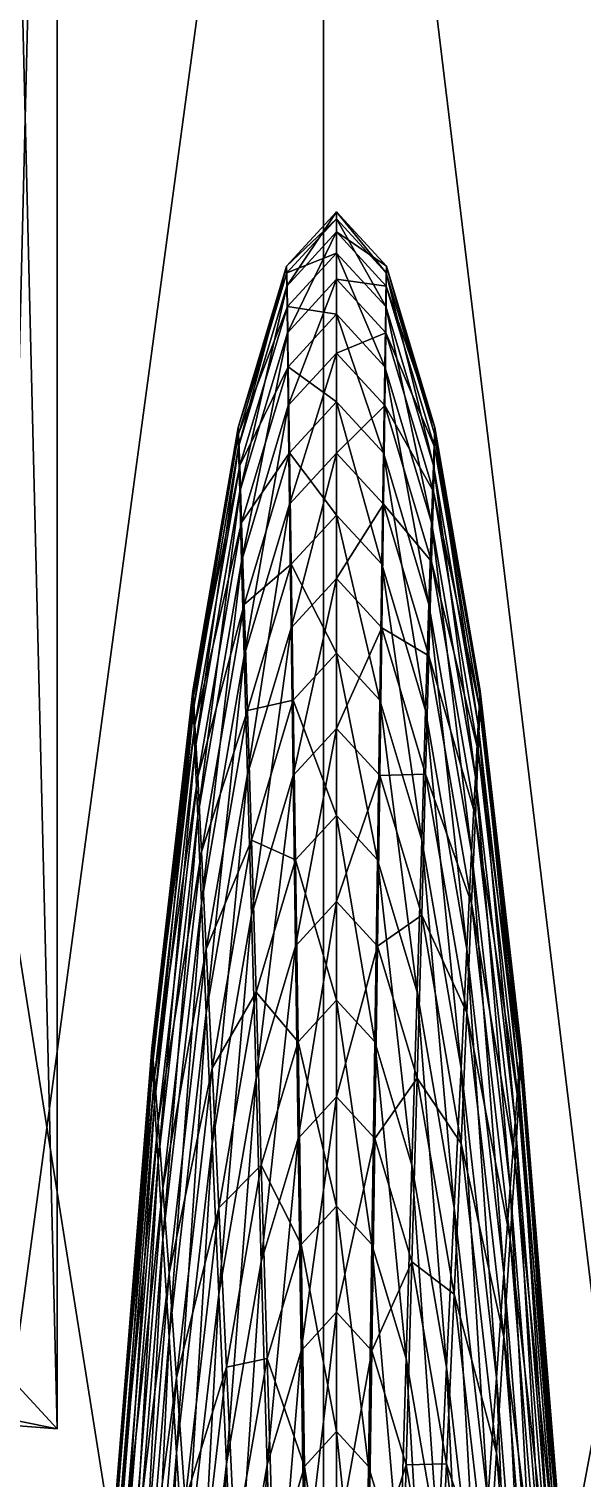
# Model space of a CAD drawing. Header units: metres. Extents: x -0.81 to 0.81, y -1.09 to 0.9.
# Drawn here: x -0.0681 to 0.0597, y 0.2802 to 0.6147 of the extents above; entities that cross this region are included whole.
import ezdxf

# ---------------------------------------------------------------- set-up
doc = ezdxf.new("R2010")
doc.units = ezdxf.units.M

msp = doc.modelspace()

# ---------------------------------------------------------------- linework, layer by layer
at = {"layer": 'Prism'}
for points in [[(-0.07602, 0.88169, 0.0181), (-0.06152, 0.89645, 0.00035), (-0.06152, 0.29149, 0.00035)], [(-0.06152, 0.89645, 0.00035), (-0.07602, 0.30716, -0.0174), (-0.06152, 0.29149, 0.00035)], [(-0.06152, 0.89645, 0.00035), (-0.07602, 0.88169, -0.0174), (-0.07602, 0.30716, -0.0174)], [(-0.07602, 0.88169, 0.0181), (-0.06152, 0.29149, 0.00035), (-0.07602, 0.30716, 0.0181)], [(-0.06152, 0.29149, 0.00035), (-0.17922, 0.3152, -0.0174), (-0.18124, 0.30081, 0.00035)], [(-0.06152, 0.29149, 0.00035), (-0.07602, 0.30716, -0.0174), (-0.17922, 0.3152, -0.0174)], [(-0.07602, 0.30716, 0.0181), (-0.06152, 0.29149, 0.00035), (-0.18124, 0.30081, 0.00035)]]:
    msp.add_3dface(points, dxfattribs=at)
at = {"layer": 'Pyramid'}
for points in [[(-0.11849, -0.04209, 0.23604), (-0.16438, 0.8335, 0.26784), (0, 0.8335, 0.29078)], [(0, -0.04209, 0), (-0.13886, 0.8335, 0), (-0.1001, -0.04209, 0)], [(0, -0.04209, 0), (0, 0.8335, 0), (-0.13886, 0.8335, 0)], [(-0.11849, -0.04209, 0.23604), (0, 0.8335, 0.29078), (0, -0.04209, 0.25627)], [(0.10623, -0.04209, 0), (0, 0.8335, 0), (0, -0.04209, 0)], [(0.10623, -0.04209, 0), (0.14736, 0.8335, 0), (0, 0.8335, 0)], [(0, -0.04209, 0.25627), (0.16437, 0.8335, 0.26784), (0.11849, -0.04209, 0.23604)], [(0, -0.04209, 0.25627), (0, 0.8335, 0.29078), (0.16437, 0.8335, 0.26784)]]:
    msp.add_3dface(points, dxfattribs=at)
at = {"layer": 'Sphere'}
for points in [[(-0.00849, 0.55531, 0.21838), (-0.00853, 0.55991, 0.20432), (0.003, 0.57245, 0.20564)], [(-0.00853, 0.55991, 0.20432), (0.003, 0.57082, 0.19092), (0.003, 0.57245, 0.20564)], [(-0.00849, 0.55531, 0.21838), (0.003, 0.57245, 0.20564), (0.003, 0.5678, 0.21969)], [(0.003, 0.5678, 0.21969), (0.003, 0.57245, 0.20564), (0.01453, 0.55991, 0.20432)], [(0.003, 0.57245, 0.20564), (0.01449, 0.55833, 0.1896), (0.01453, 0.55991, 0.20432)], [(0.003, 0.57245, 0.20564), (0.003, 0.57082, 0.19092), (0.01449, 0.55833, 0.1896)], [(-0.00853, 0.55991, 0.20432), (-0.00849, 0.55833, 0.1896), (0.003, 0.57082, 0.19092)], [(-0.00849, 0.55833, 0.1896), (0.003, 0.56293, 0.17565), (0.003, 0.57082, 0.19092)], [(0.003, 0.57082, 0.19092), (0.01435, 0.55058, 0.17435), (0.01449, 0.55833, 0.1896)], [(0.003, 0.57082, 0.19092), (0.003, 0.56293, 0.17565), (0.01435, 0.55058, 0.17435)], [(-0.00836, 0.54455, 0.23169), (-0.00849, 0.55531, 0.21838), (0.003, 0.5678, 0.21969)], [(-0.00836, 0.54455, 0.23169), (0.003, 0.5678, 0.21969), (0.003, 0.5569, 0.23299)], [(0.003, 0.5569, 0.23299), (0.003, 0.5678, 0.21969), (0.01449, 0.55531, 0.21838)], [(0.003, 0.5678, 0.21969), (0.01453, 0.55991, 0.20432), (0.01449, 0.55531, 0.21838)], [(-0.00849, 0.55833, 0.1896), (-0.00836, 0.55058, 0.17435), (0.003, 0.56293, 0.17565)], [(-0.00836, 0.55058, 0.17435), (0.003, 0.54882, 0.15995), (0.003, 0.56293, 0.17565)], [(0.003, 0.56293, 0.17565), (0.01414, 0.5367, 0.15868), (0.01435, 0.55058, 0.17435)], [(0.003, 0.56293, 0.17565), (0.003, 0.54882, 0.15995), (0.01414, 0.5367, 0.15868)], [(-0.01962, 0.51821, 0.21448), (-0.01971, 0.52267, 0.2004), (-0.00853, 0.55991, 0.20432)], [(-0.01971, 0.52267, 0.2004), (-0.00849, 0.55833, 0.1896), (-0.00853, 0.55991, 0.20432)], [(-0.01962, 0.51821, 0.21448), (-0.00853, 0.55991, 0.20432), (-0.00849, 0.55531, 0.21838)], [(0.01449, 0.55531, 0.21838), (0.01453, 0.55991, 0.20432), (0.02571, 0.52267, 0.2004)], [(0.01453, 0.55991, 0.20432), (0.01449, 0.55833, 0.1896), (0.02562, 0.52123, 0.1857)], [(0.01453, 0.55991, 0.20432), (0.02562, 0.52123, 0.1857), (0.02571, 0.52267, 0.2004)], [(-0.01971, 0.52267, 0.2004), (-0.01962, 0.52123, 0.1857), (-0.00849, 0.55833, 0.1896)], [(-0.01962, 0.52123, 0.1857), (-0.00836, 0.55058, 0.17435), (-0.00849, 0.55833, 0.1896)], [(-0.01937, 0.50787, 0.22783), (-0.01962, 0.51821, 0.21448), (-0.00849, 0.55531, 0.21838)], [(-0.01937, 0.50787, 0.22783), (-0.00849, 0.55531, 0.21838), (-0.00836, 0.54455, 0.23169)], [(-0.00814, 0.52772, 0.24413), (-0.00836, 0.54455, 0.23169), (0.003, 0.5569, 0.23299)], [(-0.00814, 0.52772, 0.24413), (0.003, 0.5569, 0.23299), (0.003, 0.53984, 0.24541)], [(0.003, 0.53984, 0.24541), (0.003, 0.5569, 0.23299), (0.01435, 0.54455, 0.23169)], [(0.003, 0.5569, 0.23299), (0.01449, 0.55531, 0.21838), (0.01435, 0.54455, 0.23169)], [(0.01449, 0.55833, 0.1896), (0.01435, 0.55058, 0.17435), (0.02536, 0.5139, 0.1705)], [(0.01435, 0.54455, 0.23169), (0.01449, 0.55531, 0.21838), (0.02562, 0.51821, 0.21448)], [(0.01449, 0.55833, 0.1896), (0.02536, 0.5139, 0.1705), (0.02562, 0.52123, 0.1857)], [(0.01449, 0.55531, 0.21838), (0.02571, 0.52267, 0.2004), (0.02562, 0.51821, 0.21448)], [(-0.01962, 0.52123, 0.1857), (-0.01937, 0.5139, 0.1705), (-0.00836, 0.55058, 0.17435)], [(-0.01937, 0.5139, 0.1705), (-0.00814, 0.5367, 0.15868), (-0.00836, 0.55058, 0.17435)], [(-0.00836, 0.55058, 0.17435), (-0.00814, 0.5367, 0.15868), (0.003, 0.54882, 0.15995)], [(-0.00814, 0.5367, 0.15868), (0.003, 0.52861, 0.14394), (0.003, 0.54882, 0.15995)], [(0.003, 0.54882, 0.15995), (0.01383, 0.51682, 0.1427), (0.01414, 0.5367, 0.15868)], [(0.003, 0.54882, 0.15995), (0.003, 0.52861, 0.14394), (0.01383, 0.51682, 0.1427)], [(0.01435, 0.55058, 0.17435), (0.01414, 0.5367, 0.15868), (0.02494, 0.50073, 0.1549)], [(0.01435, 0.55058, 0.17435), (0.02494, 0.50073, 0.1549), (0.02536, 0.5139, 0.1705)], [(-0.01894, 0.49175, 0.24035), (-0.01937, 0.50787, 0.22783), (-0.00836, 0.54455, 0.23169)], [(-0.01894, 0.49175, 0.24035), (-0.00836, 0.54455, 0.23169), (-0.00814, 0.52772, 0.24413)], [(0.003, 0.53984, 0.24541), (0.01435, 0.54455, 0.23169), (0.01414, 0.52772, 0.24413)], [(0.01414, 0.52772, 0.24413), (0.01435, 0.54455, 0.23169), (0.02536, 0.50788, 0.22783)], [(0.01435, 0.54455, 0.23169), (0.02562, 0.51821, 0.21448), (0.02536, 0.50788, 0.22783)], [(-0.00784, 0.50495, 0.25563), (-0.00814, 0.52772, 0.24413), (0.003, 0.53984, 0.24541)], [(-0.00784, 0.50495, 0.25563), (0.003, 0.53984, 0.24541), (0.003, 0.51674, 0.25687)], [(0.003, 0.51674, 0.25687), (0.003, 0.53984, 0.24541), (0.01414, 0.52772, 0.24413)], [(-0.01937, 0.5139, 0.1705), (-0.01894, 0.50073, 0.1549), (-0.00814, 0.5367, 0.15868)], [(-0.01894, 0.50073, 0.1549), (-0.00784, 0.51682, 0.1427), (-0.00814, 0.5367, 0.15868)], [(-0.00814, 0.5367, 0.15868), (-0.00784, 0.51682, 0.1427), (0.003, 0.52861, 0.14394)], [(0.01414, 0.5367, 0.15868), (0.01383, 0.51682, 0.1427), (0.02434, 0.48183, 0.13902)], [(0.01414, 0.5367, 0.15868), (0.02434, 0.48183, 0.13902), (0.02494, 0.50073, 0.1549)], [(-0.00784, 0.51682, 0.1427), (0.003, 0.50245, 0.12774), (0.003, 0.52861, 0.14394)], [(0.003, 0.52861, 0.14394), (0.01345, 0.49108, 0.12654), (0.01383, 0.51682, 0.1427)], [(0.003, 0.52861, 0.14394), (0.003, 0.50245, 0.12774), (0.01345, 0.49108, 0.12654)], [(-0.01834, 0.46996, 0.25195), (-0.01894, 0.49175, 0.24035), (-0.00814, 0.52772, 0.24413)], [(-0.01834, 0.46996, 0.25195), (-0.00814, 0.52772, 0.24413), (-0.00784, 0.50495, 0.25563)], [(0.003, 0.51674, 0.25687), (0.01414, 0.52772, 0.24413), (0.01383, 0.50495, 0.25563)], [(0.01383, 0.50495, 0.25563), (0.01414, 0.52772, 0.24413), (0.02494, 0.49175, 0.24035)], [(0.01414, 0.52772, 0.24413), (0.02536, 0.50788, 0.22783), (0.02494, 0.49175, 0.24035)], [(-0.03007, 0.45763, 0.20811), (-0.0302, 0.46186, 0.19401), (-0.01971, 0.52267, 0.2004)], [(-0.0302, 0.46186, 0.19401), (-0.01962, 0.52123, 0.1857), (-0.01971, 0.52267, 0.2004)], [(-0.03007, 0.45763, 0.20811), (-0.01971, 0.52267, 0.2004), (-0.01962, 0.51821, 0.21448)], [(0.02562, 0.51821, 0.21448), (0.02571, 0.52267, 0.2004), (0.0362, 0.46186, 0.19401)], [(0.02571, 0.52267, 0.2004), (0.02562, 0.52123, 0.1857), (0.03607, 0.46066, 0.17934)], [(0.02571, 0.52267, 0.2004), (0.03607, 0.46066, 0.17934), (0.0362, 0.46186, 0.19401)], [(-0.0302, 0.46186, 0.19401), (-0.03007, 0.46066, 0.17934), (-0.01962, 0.52123, 0.1857)], [(-0.03007, 0.46066, 0.17934), (-0.01937, 0.5139, 0.1705), (-0.01962, 0.52123, 0.1857)], [(0.02562, 0.52123, 0.1857), (0.02536, 0.5139, 0.1705), (0.0357, 0.45402, 0.1642)], [(0.02562, 0.52123, 0.1857), (0.0357, 0.45402, 0.1642), (0.03607, 0.46066, 0.17934)], [(-0.0297, 0.44799, 0.22154), (-0.03007, 0.45763, 0.20811), (-0.01962, 0.51821, 0.21448)], [(-0.0297, 0.44799, 0.22154), (-0.01962, 0.51821, 0.21448), (-0.01937, 0.50787, 0.22783)], [(-0.01894, 0.50073, 0.1549), (-0.01834, 0.48183, 0.13902), (-0.00784, 0.51682, 0.1427)], [(-0.01834, 0.48183, 0.13902), (-0.00745, 0.49108, 0.12654), (-0.00784, 0.51682, 0.1427)], [(-0.00784, 0.51682, 0.1427), (-0.00745, 0.49108, 0.12654), (0.003, 0.50245, 0.12774)], [(-0.00745, 0.47642, 0.26608), (-0.00784, 0.50495, 0.25563), (0.003, 0.51674, 0.25687)], [(-0.00745, 0.47642, 0.26608), (0.003, 0.51674, 0.25687), (0.003, 0.48778, 0.26728)], [(0.003, 0.48778, 0.26728), (0.003, 0.51674, 0.25687), (0.01383, 0.50495, 0.25563)], [(0.01383, 0.51682, 0.1427), (0.01345, 0.49108, 0.12654), (0.02358, 0.45733, 0.12299)], [(0.01383, 0.51682, 0.1427), (0.02358, 0.45733, 0.12299), (0.02434, 0.48183, 0.13902)], [(0.02536, 0.50788, 0.22783), (0.02562, 0.51821, 0.21448), (0.03607, 0.45763, 0.20811)], [(0.02562, 0.51821, 0.21448), (0.0362, 0.46186, 0.19401), (0.03607, 0.45763, 0.20811)], [(-0.03007, 0.46066, 0.17934), (-0.0297, 0.45402, 0.1642), (-0.01937, 0.5139, 0.1705)], [(-0.0297, 0.45402, 0.1642), (-0.01894, 0.50073, 0.1549), (-0.01937, 0.5139, 0.1705)], [(0.02536, 0.5139, 0.1705), (0.02494, 0.50073, 0.1549), (0.03507, 0.442, 0.14872)], [(0.02536, 0.5139, 0.1705), (0.03507, 0.442, 0.14872), (0.0357, 0.45402, 0.1642)], [(-0.02907, 0.43301, 0.23418), (-0.0297, 0.44799, 0.22154), (-0.01937, 0.50787, 0.22783)], [(-0.02907, 0.43301, 0.23418), (-0.01937, 0.50787, 0.22783), (-0.01894, 0.49175, 0.24035)], [(0.02494, 0.49175, 0.24035), (0.02536, 0.50788, 0.22783), (0.0357, 0.44799, 0.22154)], [(0.02536, 0.50788, 0.22783), (0.03607, 0.45763, 0.20811), (0.0357, 0.44799, 0.22154)], [(-0.01758, 0.44266, 0.26254), (-0.01834, 0.46996, 0.25195), (-0.00784, 0.50495, 0.25563)], [(-0.01758, 0.44266, 0.26254), (-0.00784, 0.50495, 0.25563), (-0.00745, 0.47642, 0.26608)], [(-0.00745, 0.49108, 0.12654), (0.003, 0.47054, 0.11147), (0.003, 0.50245, 0.12774)], [(0.003, 0.48778, 0.26728), (0.01383, 0.50495, 0.25563), (0.01345, 0.47642, 0.26608)], [(0.003, 0.50245, 0.12774), (0.01299, 0.45968, 0.11033), (0.01345, 0.49108, 0.12654)], [(0.003, 0.50245, 0.12774), (0.003, 0.47054, 0.11147), (0.01299, 0.45968, 0.11033)], [(0.01345, 0.47642, 0.26608), (0.01383, 0.50495, 0.25563), (0.02434, 0.46996, 0.25195)], [(0.01383, 0.50495, 0.25563), (0.02494, 0.49175, 0.24035), (0.02434, 0.46996, 0.25195)], [(-0.0297, 0.45402, 0.1642), (-0.02907, 0.442, 0.14872), (-0.01894, 0.50073, 0.1549)], [(-0.02907, 0.442, 0.14872), (-0.01834, 0.48183, 0.13902), (-0.01894, 0.50073, 0.1549)], [(0.02494, 0.50073, 0.1549), (0.02434, 0.48183, 0.13902), (0.0342, 0.42469, 0.13302)], [(0.02494, 0.50073, 0.1549), (0.0342, 0.42469, 0.13302), (0.03507, 0.442, 0.14872)], [(-0.0282, 0.41282, 0.24595), (-0.02907, 0.43301, 0.23418), (-0.01894, 0.49175, 0.24035)], [(-0.0282, 0.41282, 0.24595), (-0.01894, 0.49175, 0.24035), (-0.01834, 0.46996, 0.25195)], [(0.02434, 0.46996, 0.25195), (0.02494, 0.49175, 0.24035), (0.03507, 0.43301, 0.23418)], [(0.02494, 0.49175, 0.24035), (0.0357, 0.44799, 0.22154), (0.03507, 0.43301, 0.23418)], [(-0.01834, 0.48183, 0.13902), (-0.01758, 0.45733, 0.12299), (-0.00745, 0.49108, 0.12654)], [(-0.01758, 0.45733, 0.12299), (-0.00699, 0.45968, 0.11033), (-0.00745, 0.49108, 0.12654)], [(-0.00745, 0.49108, 0.12654), (-0.00699, 0.45968, 0.11033), (0.003, 0.47054, 0.11147)], [(0.01345, 0.49108, 0.12654), (0.01299, 0.45968, 0.11033), (0.02267, 0.42743, 0.10694)], [(0.01345, 0.49108, 0.12654), (0.02267, 0.42743, 0.10694), (0.02358, 0.45733, 0.12299)], [(-0.00699, 0.44233, 0.27542), (-0.00745, 0.47642, 0.26608), (0.003, 0.48778, 0.26728)], [(-0.00699, 0.44233, 0.27542), (0.003, 0.48778, 0.26728), (0.003, 0.45319, 0.27656)], [(0.003, 0.45319, 0.27656), (0.003, 0.48778, 0.26728), (0.01345, 0.47642, 0.26608)], [(-0.02907, 0.442, 0.14872), (-0.0282, 0.42469, 0.13302), (-0.01834, 0.48183, 0.13902)], [(-0.0282, 0.42469, 0.13302), (-0.01758, 0.45733, 0.12299), (-0.01834, 0.48183, 0.13902)], [(0.02434, 0.48183, 0.13902), (0.02358, 0.45733, 0.12299), (0.03309, 0.40222, 0.1172)], [(0.02434, 0.48183, 0.13902), (0.03309, 0.40222, 0.1172), (0.0342, 0.42469, 0.13302)], [(-0.01667, 0.41008, 0.27203), (-0.01758, 0.44266, 0.26254), (-0.00745, 0.47642, 0.26608)], [(-0.01667, 0.41008, 0.27203), (-0.00745, 0.47642, 0.26608), (-0.00699, 0.44233, 0.27542)], [(0.003, 0.45319, 0.27656), (0.01345, 0.47642, 0.26608), (0.01299, 0.44233, 0.27542)], [(0.01299, 0.44233, 0.27542), (0.01345, 0.47642, 0.26608), (0.02358, 0.44266, 0.26254)], [(0.01345, 0.47642, 0.26608), (0.02434, 0.46996, 0.25195), (0.02358, 0.44266, 0.26254)], [(-0.02709, 0.38755, 0.25674), (-0.0282, 0.41282, 0.24595), (-0.01834, 0.46996, 0.25195)], [(-0.02709, 0.38755, 0.25674), (-0.01834, 0.46996, 0.25195), (-0.01758, 0.44266, 0.26254)], [(-0.00699, 0.45968, 0.11033), (0.003, 0.43312, 0.09525), (0.003, 0.47054, 0.11147)], [(0.003, 0.47054, 0.11147), (0.01244, 0.42285, 0.09417), (0.01299, 0.45968, 0.11033)], [(0.003, 0.47054, 0.11147), (0.003, 0.43312, 0.09525), (0.01244, 0.42285, 0.09417)], [(0.02358, 0.44266, 0.26254), (0.02434, 0.46996, 0.25195), (0.0342, 0.41282, 0.24595)], [(0.02434, 0.46996, 0.25195), (0.03507, 0.43301, 0.23418), (0.0342, 0.41282, 0.24595)], [(-0.03952, 0.37542, 0.19947), (-0.03968, 0.37933, 0.18534), (-0.0302, 0.46186, 0.19401)], [(-0.03968, 0.37933, 0.18534), (-0.03007, 0.46066, 0.17934), (-0.0302, 0.46186, 0.19401)], [(-0.03952, 0.37542, 0.19947), (-0.0302, 0.46186, 0.19401), (-0.03007, 0.45763, 0.20811)], [(0.03607, 0.45763, 0.20811), (0.0362, 0.46186, 0.19401), (0.04568, 0.37933, 0.18534)], [(0.0362, 0.46186, 0.19401), (0.03607, 0.46066, 0.17934), (0.04552, 0.37844, 0.1707)], [(0.0362, 0.46186, 0.19401), (0.04552, 0.37844, 0.1707), (0.04568, 0.37933, 0.18534)], [(-0.03968, 0.37933, 0.18534), (-0.03952, 0.37844, 0.1707), (-0.03007, 0.46066, 0.17934)], [(-0.03952, 0.37844, 0.1707), (-0.0297, 0.45402, 0.1642), (-0.03007, 0.46066, 0.17934)], [(-0.01758, 0.45733, 0.12299), (-0.01667, 0.42743, 0.10694), (-0.00699, 0.45968, 0.11033)], [(-0.01667, 0.42743, 0.10694), (-0.00645, 0.42285, 0.09417), (-0.00699, 0.45968, 0.11033)], [(-0.00699, 0.45968, 0.11033), (-0.00645, 0.42285, 0.09417), (0.003, 0.43312, 0.09525)], [(0.01299, 0.45968, 0.11033), (0.01244, 0.42285, 0.09417), (0.0216, 0.39235, 0.09097)], [(0.01299, 0.45968, 0.11033), (0.0216, 0.39235, 0.09097), (0.02267, 0.42743, 0.10694)], [(0.03607, 0.46066, 0.17934), (0.0357, 0.45402, 0.1642), (0.04503, 0.37274, 0.15566)], [(0.03607, 0.46066, 0.17934), (0.04503, 0.37274, 0.15566), (0.04552, 0.37844, 0.1707)], [(-0.03903, 0.36671, 0.213), (-0.03952, 0.37542, 0.19947), (-0.03007, 0.45763, 0.20811)], [(-0.03903, 0.36671, 0.213), (-0.03007, 0.45763, 0.20811), (-0.0297, 0.44799, 0.22154)], [(-0.0282, 0.42469, 0.13302), (-0.02709, 0.40222, 0.1172), (-0.01758, 0.45733, 0.12299)], [(-0.02709, 0.40222, 0.1172), (-0.01667, 0.42743, 0.10694), (-0.01758, 0.45733, 0.12299)], [(0.02358, 0.45733, 0.12299), (0.02267, 0.42743, 0.10694), (0.03175, 0.37477, 0.1014)], [(0.02358, 0.45733, 0.12299), (0.03175, 0.37477, 0.1014), (0.03309, 0.40222, 0.1172)], [(0.0357, 0.44799, 0.22154), (0.03607, 0.45763, 0.20811), (0.04552, 0.37542, 0.19947)], [(0.03607, 0.45763, 0.20811), (0.04568, 0.37933, 0.18534), (0.04552, 0.37542, 0.19947)], [(-0.03952, 0.37844, 0.1707), (-0.03903, 0.37274, 0.15566), (-0.0297, 0.45402, 0.1642)], [(-0.03903, 0.37274, 0.15566), (-0.02907, 0.442, 0.14872), (-0.0297, 0.45402, 0.1642)], [(-0.00645, 0.40295, 0.28356), (-0.00699, 0.44233, 0.27542), (0.003, 0.45319, 0.27656)], [(-0.00645, 0.40295, 0.28356), (0.003, 0.45319, 0.27656), (0.003, 0.41322, 0.28464)], [(0.003, 0.41322, 0.28464), (0.003, 0.45319, 0.27656), (0.01299, 0.44233, 0.27542)], [(0.0357, 0.45402, 0.1642), (0.03507, 0.442, 0.14872), (0.04423, 0.36228, 0.14034)], [(0.0357, 0.45402, 0.1642), (0.04423, 0.36228, 0.14034), (0.04503, 0.37274, 0.15566)], [(-0.03823, 0.3533, 0.2258), (-0.03903, 0.36671, 0.213), (-0.0297, 0.44799, 0.22154)], [(-0.03823, 0.3533, 0.2258), (-0.0297, 0.44799, 0.22154), (-0.02907, 0.43301, 0.23418)], [(0.03507, 0.43301, 0.23418), (0.0357, 0.44799, 0.22154), (0.04503, 0.36671, 0.213)], [(0.0357, 0.44799, 0.22154), (0.04552, 0.37542, 0.19947), (0.04503, 0.36671, 0.213)], [(-0.03903, 0.37274, 0.15566), (-0.03823, 0.36228, 0.14034), (-0.02907, 0.442, 0.14872)], [(-0.03823, 0.36228, 0.14034), (-0.0282, 0.42469, 0.13302), (-0.02907, 0.442, 0.14872)], [(-0.02575, 0.35741, 0.26649), (-0.02709, 0.38755, 0.25674), (-0.01758, 0.44266, 0.26254)], [(-0.02575, 0.35741, 0.26649), (-0.01758, 0.44266, 0.26254), (-0.01667, 0.41008, 0.27203)], [(-0.0156, 0.37244, 0.28035), (-0.01667, 0.41008, 0.27203), (-0.00699, 0.44233, 0.27542)], [(-0.0156, 0.37244, 0.28035), (-0.00699, 0.44233, 0.27542), (-0.00645, 0.40295, 0.28356)], [(0.003, 0.41322, 0.28464), (0.01299, 0.44233, 0.27542), (0.01244, 0.40295, 0.28356)], [(0.01244, 0.40295, 0.28356), (0.01299, 0.44233, 0.27542), (0.02267, 0.41008, 0.27203)], [(0.01299, 0.44233, 0.27542), (0.02358, 0.44266, 0.26254), (0.02267, 0.41008, 0.27203)], [(0.02267, 0.41008, 0.27203), (0.02358, 0.44266, 0.26254), (0.03309, 0.38755, 0.25674)], [(0.02358, 0.44266, 0.26254), (0.0342, 0.41282, 0.24595), (0.03309, 0.38755, 0.25674)], [(0.03507, 0.442, 0.14872), (0.0342, 0.42469, 0.13302), (0.04311, 0.34713, 0.12487)], [(0.03507, 0.442, 0.14872), (0.04311, 0.34713, 0.12487), (0.04423, 0.36228, 0.14034)], [(-0.03711, 0.33526, 0.23779), (-0.03823, 0.3533, 0.2258), (-0.02907, 0.43301, 0.23418)], [(-0.03711, 0.33526, 0.23779), (-0.02907, 0.43301, 0.23418), (-0.0282, 0.41282, 0.24595)], [(-0.00645, 0.42285, 0.09417), (0.003, 0.39049, 0.07922), (0.003, 0.43312, 0.09525)], [(0.003, 0.43312, 0.09525), (0.01183, 0.38088, 0.07821), (0.01244, 0.42285, 0.09417)], [(0.003, 0.43312, 0.09525), (0.003, 0.39049, 0.07922), (0.01183, 0.38088, 0.07821)], [(0.0342, 0.41282, 0.24595), (0.03507, 0.43301, 0.23418), (0.04423, 0.3533, 0.2258)], [(0.03507, 0.43301, 0.23418), (0.04503, 0.36671, 0.213), (0.04423, 0.3533, 0.2258)], [(-0.02709, 0.40222, 0.1172), (-0.02575, 0.37477, 0.1014), (-0.01667, 0.42743, 0.10694)], [(-0.02575, 0.37477, 0.1014), (-0.0156, 0.39235, 0.09097), (-0.01667, 0.42743, 0.10694)], [(-0.01667, 0.42743, 0.10694), (-0.0156, 0.39235, 0.09097), (-0.00645, 0.42285, 0.09417)], [(0.02267, 0.42743, 0.10694), (0.0216, 0.39235, 0.09097), (0.0302, 0.34253, 0.08573)], [(0.02267, 0.42743, 0.10694), (0.0302, 0.34253, 0.08573), (0.03175, 0.37477, 0.1014)], [(-0.03823, 0.36228, 0.14034), (-0.03711, 0.34713, 0.12487), (-0.0282, 0.42469, 0.13302)], [(-0.03711, 0.34713, 0.12487), (-0.02709, 0.40222, 0.1172), (-0.0282, 0.42469, 0.13302)], [(-0.0156, 0.39235, 0.09097), (-0.00583, 0.38088, 0.07821), (-0.00645, 0.42285, 0.09417)], [(-0.00645, 0.42285, 0.09417), (-0.00583, 0.38088, 0.07821), (0.003, 0.39049, 0.07922)], [(0.01244, 0.42285, 0.09417), (0.01183, 0.38088, 0.07821), (0.0204, 0.35235, 0.07521)], [(0.01244, 0.42285, 0.09417), (0.0204, 0.35235, 0.07521), (0.0216, 0.39235, 0.09097)], [(0.0342, 0.42469, 0.13302), (0.03309, 0.40222, 0.1172), (0.04168, 0.32742, 0.10934)], [(0.0342, 0.42469, 0.13302), (0.04168, 0.32742, 0.10934), (0.04311, 0.34713, 0.12487)], [(-0.03568, 0.31276, 0.24888), (-0.03711, 0.33526, 0.23779), (-0.0282, 0.41282, 0.24595)], [(-0.03568, 0.31276, 0.24888), (-0.0282, 0.41282, 0.24595), (-0.02709, 0.38755, 0.25674)], [(-0.00583, 0.35857, 0.29045), (-0.00645, 0.40295, 0.28356), (0.003, 0.41322, 0.28464)], [(-0.00583, 0.35857, 0.29045), (0.003, 0.41322, 0.28464), (0.003, 0.36818, 0.29146)], [(0.003, 0.36818, 0.29146), (0.003, 0.41322, 0.28464), (0.01244, 0.40295, 0.28356)], [(0.03309, 0.38755, 0.25674), (0.0342, 0.41282, 0.24595), (0.04311, 0.33527, 0.23779)], [(0.0342, 0.41282, 0.24595), (0.04423, 0.3533, 0.2258), (0.04311, 0.33527, 0.23779)], [(-0.0242, 0.32263, 0.27512), (-0.02575, 0.35741, 0.26649), (-0.01667, 0.41008, 0.27203)], [(-0.0242, 0.32263, 0.27512), (-0.01667, 0.41008, 0.27203), (-0.0156, 0.37244, 0.28035)], [(0.01244, 0.40295, 0.28356), (0.02267, 0.41008, 0.27203), (0.0216, 0.37244, 0.28035)], [(0.0216, 0.37244, 0.28035), (0.02267, 0.41008, 0.27203), (0.03175, 0.35741, 0.26649)], [(0.02267, 0.41008, 0.27203), (0.03309, 0.38755, 0.25674), (0.03175, 0.35741, 0.26649)], [(-0.03711, 0.34713, 0.12487), (-0.03568, 0.32742, 0.10934), (-0.02709, 0.40222, 0.1172)], [(-0.03568, 0.32742, 0.10934), (-0.02575, 0.37477, 0.1014), (-0.02709, 0.40222, 0.1172)], [(-0.0144, 0.33005, 0.28745), (-0.0156, 0.37244, 0.28035), (-0.00645, 0.40295, 0.28356)], [(-0.0144, 0.33005, 0.28745), (-0.00645, 0.40295, 0.28356), (-0.00583, 0.35857, 0.29045)], [(0.003, 0.36818, 0.29146), (0.01244, 0.40295, 0.28356), (0.01183, 0.35857, 0.29045)], [(0.01183, 0.35857, 0.29045), (0.01244, 0.40295, 0.28356), (0.0216, 0.37244, 0.28035)], [(0.03309, 0.40222, 0.1172), (0.03175, 0.37477, 0.1014), (0.03996, 0.30329, 0.09389)], [(0.03309, 0.40222, 0.1172), (0.03996, 0.30329, 0.09389), (0.04168, 0.32742, 0.10934)], [(-0.02575, 0.37477, 0.1014), (-0.0242, 0.34253, 0.08573), (-0.0156, 0.39235, 0.09097)], [(-0.0242, 0.34253, 0.08573), (-0.0144, 0.35235, 0.07521), (-0.0156, 0.39235, 0.09097)], [(-0.0156, 0.39235, 0.09097), (-0.0144, 0.35235, 0.07521), (-0.00583, 0.38088, 0.07821)], [(0.0216, 0.39235, 0.09097), (0.0204, 0.35235, 0.07521), (0.02843, 0.30577, 0.07032)], [(0.0216, 0.39235, 0.09097), (0.02843, 0.30577, 0.07032), (0.0302, 0.34253, 0.08573)], [(-0.00583, 0.38088, 0.07821), (0.003, 0.34295, 0.06349), (0.003, 0.39049, 0.07922)], [(0.003, 0.39049, 0.07922), (0.01115, 0.33409, 0.06256), (0.01183, 0.38088, 0.07821)], [(0.003, 0.39049, 0.07922), (0.003, 0.34295, 0.06349), (0.01115, 0.33409, 0.06256)], [(-0.03396, 0.28594, 0.25898), (-0.03568, 0.31276, 0.24888), (-0.02709, 0.38755, 0.25674)], [(-0.03396, 0.28594, 0.25898), (-0.02709, 0.38755, 0.25674), (-0.02575, 0.35741, 0.26649)], [(0.03175, 0.35741, 0.26649), (0.03309, 0.38755, 0.25674), (0.04168, 0.31276, 0.24888)], [(0.03309, 0.38755, 0.25674), (0.04311, 0.33527, 0.23779), (0.04168, 0.31276, 0.24888)], [(-0.04767, 0.27406, 0.18882), (-0.04787, 0.27759, 0.17464), (-0.03968, 0.37933, 0.18534)], [(-0.04787, 0.27759, 0.17464), (-0.03952, 0.37844, 0.1707), (-0.03968, 0.37933, 0.18534)], [(-0.04787, 0.27759, 0.17464), (-0.04767, 0.27708, 0.16004), (-0.03952, 0.37844, 0.1707)], [(-0.04767, 0.27406, 0.18882), (-0.03968, 0.37933, 0.18534), (-0.03952, 0.37542, 0.19947)], [(-0.04767, 0.27708, 0.16004), (-0.03903, 0.37274, 0.15566), (-0.03952, 0.37844, 0.1707)], [(-0.0144, 0.35235, 0.07521), (-0.00515, 0.33409, 0.06256), (-0.00583, 0.38088, 0.07821)], [(-0.00583, 0.38088, 0.07821), (-0.00515, 0.33409, 0.06256), (0.003, 0.34295, 0.06349)], [(0.01183, 0.38088, 0.07821), (0.01115, 0.33409, 0.06256), (0.01906, 0.30775, 0.05979)], [(0.01183, 0.38088, 0.07821), (0.01906, 0.30775, 0.05979), (0.0204, 0.35235, 0.07521)], [(0.04552, 0.37844, 0.1707), (0.04503, 0.37274, 0.15566), (0.05309, 0.27254, 0.14513)], [(0.04552, 0.37542, 0.19947), (0.04568, 0.37933, 0.18534), (0.05387, 0.27759, 0.17464)], [(0.04568, 0.37933, 0.18534), (0.04552, 0.37844, 0.1707), (0.05367, 0.27708, 0.16004)], [(0.04552, 0.37844, 0.1707), (0.05309, 0.27254, 0.14513), (0.05367, 0.27708, 0.16004)], [(0.04568, 0.37933, 0.18534), (0.05367, 0.27708, 0.16004), (0.05387, 0.27759, 0.17464)], [(-0.04709, 0.26652, 0.20246), (-0.04767, 0.27406, 0.18882), (-0.03952, 0.37542, 0.19947)], [(-0.04709, 0.26652, 0.20246), (-0.03952, 0.37542, 0.19947), (-0.03903, 0.36671, 0.213)], [(-0.03568, 0.32742, 0.10934), (-0.03396, 0.30329, 0.09389), (-0.02575, 0.37477, 0.1014)], [(-0.03396, 0.30329, 0.09389), (-0.0242, 0.34253, 0.08573), (-0.02575, 0.37477, 0.1014)], [(0.03175, 0.37477, 0.1014), (0.0302, 0.34253, 0.08573), (0.03796, 0.27493, 0.07863)], [(0.03175, 0.37477, 0.1014), (0.03796, 0.27493, 0.07863), (0.03996, 0.30329, 0.09389)], [(0.04503, 0.36671, 0.213), (0.04552, 0.37542, 0.19947), (0.05367, 0.27406, 0.18882)], [(0.04552, 0.37542, 0.19947), (0.05387, 0.27759, 0.17464), (0.05367, 0.27406, 0.18882)], [(-0.04767, 0.27708, 0.16004), (-0.04709, 0.27254, 0.14513), (-0.03903, 0.37274, 0.15566)], [(-0.04709, 0.27254, 0.14513), (-0.03823, 0.36228, 0.14034), (-0.03903, 0.37274, 0.15566)], [(-0.02243, 0.28346, 0.28255), (-0.0242, 0.32263, 0.27512), (-0.0156, 0.37244, 0.28035)], [(-0.02243, 0.28346, 0.28255), (-0.0156, 0.37244, 0.28035), (-0.0144, 0.33005, 0.28745)], [(0.01183, 0.35857, 0.29045), (0.0216, 0.37244, 0.28035), (0.0204, 0.33005, 0.28745)], [(0.0204, 0.33005, 0.28745), (0.0216, 0.37244, 0.28035), (0.0302, 0.32263, 0.27512)], [(0.0216, 0.37244, 0.28035), (0.03175, 0.35741, 0.26649), (0.0302, 0.32263, 0.27512)], [(0.04503, 0.37274, 0.15566), (0.04423, 0.36228, 0.14034), (0.05213, 0.264, 0.13002)], [(0.04503, 0.37274, 0.15566), (0.05213, 0.264, 0.13002), (0.05309, 0.27254, 0.14513)], [(-0.00515, 0.30955, 0.29603), (-0.00583, 0.35857, 0.29045), (0.003, 0.36818, 0.29146)], [(-0.00515, 0.30955, 0.29603), (0.003, 0.36818, 0.29146), (0.003, 0.31841, 0.29696)], [(0.003, 0.31841, 0.29696), (0.003, 0.36818, 0.29146), (0.01183, 0.35857, 0.29045)], [(-0.04613, 0.25502, 0.21547), (-0.04709, 0.26652, 0.20246), (-0.03903, 0.36671, 0.213)], [(-0.04613, 0.25502, 0.21547), (-0.03903, 0.36671, 0.213), (-0.03823, 0.3533, 0.2258)], [(0.04423, 0.3533, 0.2258), (0.04503, 0.36671, 0.213), (0.05309, 0.26652, 0.20246)], [(0.04503, 0.36671, 0.213), (0.05367, 0.27406, 0.18882), (0.05309, 0.26652, 0.20246)], [(-0.04709, 0.27254, 0.14513), (-0.04613, 0.264, 0.13002), (-0.03823, 0.36228, 0.14034)], [(-0.04613, 0.264, 0.13002), (-0.03711, 0.34713, 0.12487), (-0.03823, 0.36228, 0.14034)], [(0.04423, 0.36228, 0.14034), (0.04311, 0.34713, 0.12487), (0.0508, 0.25153, 0.11482)], [(0.04423, 0.36228, 0.14034), (0.0508, 0.25153, 0.11482), (0.05213, 0.264, 0.13002)], [(-0.01306, 0.28321, 0.29326), (-0.0144, 0.33005, 0.28745), (-0.00583, 0.35857, 0.29045)], [(-0.01306, 0.28321, 0.29326), (-0.00583, 0.35857, 0.29045), (-0.00515, 0.30955, 0.29603)], [(0.003, 0.31841, 0.29696), (0.01183, 0.35857, 0.29045), (0.01115, 0.30955, 0.29603)], [(0.01115, 0.30955, 0.29603), (0.01183, 0.35857, 0.29045), (0.0204, 0.33005, 0.28745)], [(-0.03196, 0.25502, 0.26801), (-0.03396, 0.28594, 0.25898), (-0.02575, 0.35741, 0.26649)], [(-0.03196, 0.25502, 0.26801), (-0.02575, 0.35741, 0.26649), (-0.0242, 0.32263, 0.27512)], [(0.0302, 0.32263, 0.27512), (0.03175, 0.35741, 0.26649), (0.03996, 0.28594, 0.25898)], [(0.03175, 0.35741, 0.26649), (0.04168, 0.31276, 0.24888), (0.03996, 0.28594, 0.25898)], [(-0.0448, 0.23966, 0.22775), (-0.04613, 0.25502, 0.21547), (-0.03823, 0.3533, 0.2258)], [(-0.0448, 0.23966, 0.22775), (-0.03823, 0.3533, 0.2258), (-0.03711, 0.33526, 0.23779)], [(-0.0242, 0.34253, 0.08573), (-0.02243, 0.30577, 0.07032), (-0.0144, 0.35235, 0.07521)], [(-0.02243, 0.30577, 0.07032), (-0.01306, 0.30775, 0.05979), (-0.0144, 0.35235, 0.07521)], [(-0.0144, 0.35235, 0.07521), (-0.01306, 0.30775, 0.05979), (-0.00515, 0.33409, 0.06256)], [(0.0204, 0.35235, 0.07521), (0.01906, 0.30775, 0.05979), (0.02648, 0.26475, 0.05527)], [(0.0204, 0.35235, 0.07521), (0.02648, 0.26475, 0.05527), (0.02843, 0.30577, 0.07032)], [(0.04311, 0.33527, 0.23779), (0.04423, 0.3533, 0.2258), (0.05213, 0.25502, 0.21547)], [(0.04423, 0.3533, 0.2258), (0.05309, 0.26652, 0.20246), (0.05213, 0.25502, 0.21547)], [(-0.04613, 0.264, 0.13002), (-0.0448, 0.25153, 0.11482), (-0.03711, 0.34713, 0.12487)], [(-0.0448, 0.25153, 0.11482), (-0.03568, 0.32742, 0.10934), (-0.03711, 0.34713, 0.12487)], [(0.04311, 0.34713, 0.12487), (0.04168, 0.32742, 0.10934), (0.0491, 0.23521, 0.09965)], [(0.04311, 0.34713, 0.12487), (0.0491, 0.23521, 0.09965), (0.0508, 0.25153, 0.11482)], [(-0.03396, 0.30329, 0.09389), (-0.03196, 0.27493, 0.07863), (-0.0242, 0.34253, 0.08573)], [(-0.03196, 0.27493, 0.07863), (-0.02243, 0.30577, 0.07032), (-0.0242, 0.34253, 0.08573)], [(-0.00515, 0.33409, 0.06256), (0.003, 0.29088, 0.04818), (0.003, 0.34295, 0.06349)], [(0.003, 0.34295, 0.06349), (0.01041, 0.28282, 0.04733), (0.01115, 0.33409, 0.06256)], [(0.003, 0.34295, 0.06349), (0.003, 0.29088, 0.04818), (0.01041, 0.28282, 0.04733)], [(0.0302, 0.34253, 0.08573), (0.02843, 0.30577, 0.07032), (0.0357, 0.24255, 0.06367)], [(0.0302, 0.34253, 0.08573), (0.0357, 0.24255, 0.06367), (0.03796, 0.27493, 0.07863)], [(-0.0431, 0.22055, 0.23919), (-0.0448, 0.23966, 0.22775), (-0.03711, 0.33526, 0.23779)], [(-0.0431, 0.22055, 0.23919), (-0.03711, 0.33526, 0.23779), (-0.03568, 0.31276, 0.24888)], [(0.04168, 0.31276, 0.24888), (0.04311, 0.33527, 0.23779), (0.0508, 0.23966, 0.22775)], [(0.04311, 0.33527, 0.23779), (0.05213, 0.25502, 0.21547), (0.0508, 0.23966, 0.22775)], [(-0.01306, 0.30775, 0.05979), (-0.00441, 0.28282, 0.04733), (-0.00515, 0.33409, 0.06256)], [(-0.00515, 0.33409, 0.06256), (-0.00441, 0.28282, 0.04733), (0.003, 0.29088, 0.04818)], [(0.01115, 0.33409, 0.06256), (0.01041, 0.28282, 0.04733), (0.0176, 0.25888, 0.04481)], [(0.01115, 0.33409, 0.06256), (0.0176, 0.25888, 0.04481), (0.01906, 0.30775, 0.05979)], [(-0.02048, 0.24022, 0.28874), (-0.02243, 0.28346, 0.28255), (-0.0144, 0.33005, 0.28745)], [(-0.02048, 0.24022, 0.28874), (-0.0144, 0.33005, 0.28745), (-0.01306, 0.28321, 0.29326)], [(0.01115, 0.30955, 0.29603), (0.0204, 0.33005, 0.28745), (0.01906, 0.28321, 0.29326)], [(0.01906, 0.28321, 0.29326), (0.0204, 0.33005, 0.28745), (0.02843, 0.28346, 0.28255)], [(0.0204, 0.33005, 0.28745), (0.0302, 0.32263, 0.27512), (0.02843, 0.28346, 0.28255)], [(-0.0448, 0.25153, 0.11482), (-0.0431, 0.23521, 0.09965), (-0.03568, 0.32742, 0.10934)], [(-0.0431, 0.23521, 0.09965), (-0.03396, 0.30329, 0.09389), (-0.03568, 0.32742, 0.10934)], [(0.04168, 0.32742, 0.10934), (0.03996, 0.30329, 0.09389), (0.04705, 0.21518, 0.08463)], [(0.04168, 0.32742, 0.10934), (0.04705, 0.21518, 0.08463), (0.0491, 0.23521, 0.09965)], [(-0.0297, 0.22024, 0.27591), (-0.03196, 0.25502, 0.26801), (-0.0242, 0.32263, 0.27512)], [(-0.0297, 0.22024, 0.27591), (-0.0242, 0.32263, 0.27512), (-0.02243, 0.28346, 0.28255)], [(0.02843, 0.28346, 0.28255), (0.0302, 0.32263, 0.27512), (0.03796, 0.25503, 0.26801)], [(0.0302, 0.32263, 0.27512), (0.03996, 0.28594, 0.25898), (0.03796, 0.25503, 0.26801)], [(-0.00441, 0.25624, 0.30026), (-0.00515, 0.30955, 0.29603), (0.003, 0.31841, 0.29696)], [(-0.00441, 0.25624, 0.30026), (0.003, 0.31841, 0.29696), (0.003, 0.2643, 0.30111)], [(0.003, 0.2643, 0.30111), (0.003, 0.31841, 0.29696), (0.01115, 0.30955, 0.29603)], [(-0.04105, 0.19783, 0.24972), (-0.0431, 0.22055, 0.23919), (-0.03568, 0.31276, 0.24888)], [(-0.04105, 0.19783, 0.24972), (-0.03568, 0.31276, 0.24888), (-0.03396, 0.28594, 0.25898)], [(0.03996, 0.28594, 0.25898), (0.04168, 0.31276, 0.24888), (0.0491, 0.22055, 0.23919)], [(0.04168, 0.31276, 0.24888), (0.0508, 0.23966, 0.22775), (0.0491, 0.22055, 0.23919)], [(-0.02243, 0.30577, 0.07032), (-0.02048, 0.26475, 0.05527), (-0.01306, 0.30775, 0.05979)], [(-0.02048, 0.26475, 0.05527), (-0.0116, 0.25888, 0.04481), (-0.01306, 0.30775, 0.05979)], [(-0.0116, 0.2323, 0.29775), (-0.01306, 0.28321, 0.29326), (-0.00515, 0.30955, 0.29603)], [(-0.01306, 0.30775, 0.05979), (-0.0116, 0.25888, 0.04481), (-0.00441, 0.28282, 0.04733)], [(-0.0116, 0.2323, 0.29775), (-0.00515, 0.30955, 0.29603), (-0.00441, 0.25624, 0.30026)], [(0.003, 0.2643, 0.30111), (0.01115, 0.30955, 0.29603), (0.01041, 0.25624, 0.30026)], [(0.01041, 0.25624, 0.30026), (0.01115, 0.30955, 0.29603), (0.01906, 0.28321, 0.29326)], [(0.01906, 0.30775, 0.05979), (0.0176, 0.25888, 0.04481), (0.02434, 0.2198, 0.04071)], [(0.01906, 0.30775, 0.05979), (0.02434, 0.2198, 0.04071), (0.02648, 0.26475, 0.05527)], [(-0.03196, 0.27493, 0.07863), (-0.0297, 0.24255, 0.06367), (-0.02243, 0.30577, 0.07032)], [(-0.0297, 0.24255, 0.06367), (-0.02048, 0.26475, 0.05527), (-0.02243, 0.30577, 0.07032)], [(0.02843, 0.30577, 0.07032), (0.02648, 0.26475, 0.05527), (0.03318, 0.2064, 0.04914)], [(0.02843, 0.30577, 0.07032), (0.03318, 0.2064, 0.04914), (0.0357, 0.24255, 0.06367)], [(-0.0431, 0.23521, 0.09965), (-0.04105, 0.21518, 0.08463), (-0.03396, 0.30329, 0.09389)], [(-0.04105, 0.21518, 0.08463), (-0.03196, 0.27493, 0.07863), (-0.03396, 0.30329, 0.09389)], [(0.03996, 0.30329, 0.09389), (0.03796, 0.27493, 0.07863), (0.04467, 0.19159, 0.06987)], [(0.03996, 0.30329, 0.09389), (0.04467, 0.19159, 0.06987), (0.04705, 0.21518, 0.08463)], [(-0.00441, 0.28282, 0.04733), (0.003, 0.23467, 0.03341), (0.003, 0.29088, 0.04818)], [(0.003, 0.29088, 0.04818), (0.00961, 0.22748, 0.03265), (0.01041, 0.28282, 0.04733)], [(0.003, 0.29088, 0.04818), (0.003, 0.23467, 0.03341), (0.00961, 0.22748, 0.03265)], [(-0.03867, 0.17168, 0.25925), (-0.04105, 0.19783, 0.24972), (-0.03396, 0.28594, 0.25898)], [(-0.03867, 0.17168, 0.25925), (-0.03396, 0.28594, 0.25898), (-0.03196, 0.25502, 0.26801)], [(0.03796, 0.25503, 0.26801), (0.03996, 0.28594, 0.25898), (0.04705, 0.19783, 0.24972)], [(0.03996, 0.28594, 0.25898), (0.0491, 0.22055, 0.23919), (0.04705, 0.19783, 0.24972)], [(-0.02718, 0.18186, 0.28261), (-0.0297, 0.22024, 0.27591), (-0.02243, 0.28346, 0.28255)], [(-0.02718, 0.18186, 0.28261), (-0.02243, 0.28346, 0.28255), (-0.02048, 0.24022, 0.28874)], [(-0.01834, 0.19321, 0.29364), (-0.02048, 0.24022, 0.28874), (-0.01306, 0.28321, 0.29326)], [(-0.01834, 0.19321, 0.29364), (-0.01306, 0.28321, 0.29326), (-0.0116, 0.2323, 0.29775)], [(-0.0116, 0.25888, 0.04481), (-0.00361, 0.22748, 0.03265), (-0.00441, 0.28282, 0.04733)], [(-0.00441, 0.28282, 0.04733), (-0.00361, 0.22748, 0.03265), (0.003, 0.23467, 0.03341)], [(0.01041, 0.28282, 0.04733), (0.00961, 0.22748, 0.03265), (0.01603, 0.20612, 0.0304)], [(0.01041, 0.25624, 0.30026), (0.01906, 0.28321, 0.29326), (0.0176, 0.2323, 0.29775)], [(0.01041, 0.28282, 0.04733), (0.01603, 0.20612, 0.0304), (0.0176, 0.25888, 0.04481)], [(0.0176, 0.2323, 0.29775), (0.01906, 0.28321, 0.29326), (0.02648, 0.24022, 0.28874)], [(0.01906, 0.28321, 0.29326), (0.02843, 0.28346, 0.28255), (0.02648, 0.24022, 0.28874)], [(0.02648, 0.24022, 0.28874), (0.02843, 0.28346, 0.28255), (0.0357, 0.22024, 0.27591)], [(0.02843, 0.28346, 0.28255), (0.03796, 0.25503, 0.26801), (0.0357, 0.22024, 0.27591)]]:
    msp.add_3dface(points, dxfattribs=at)

doc.saveas('drawing.dxf')
